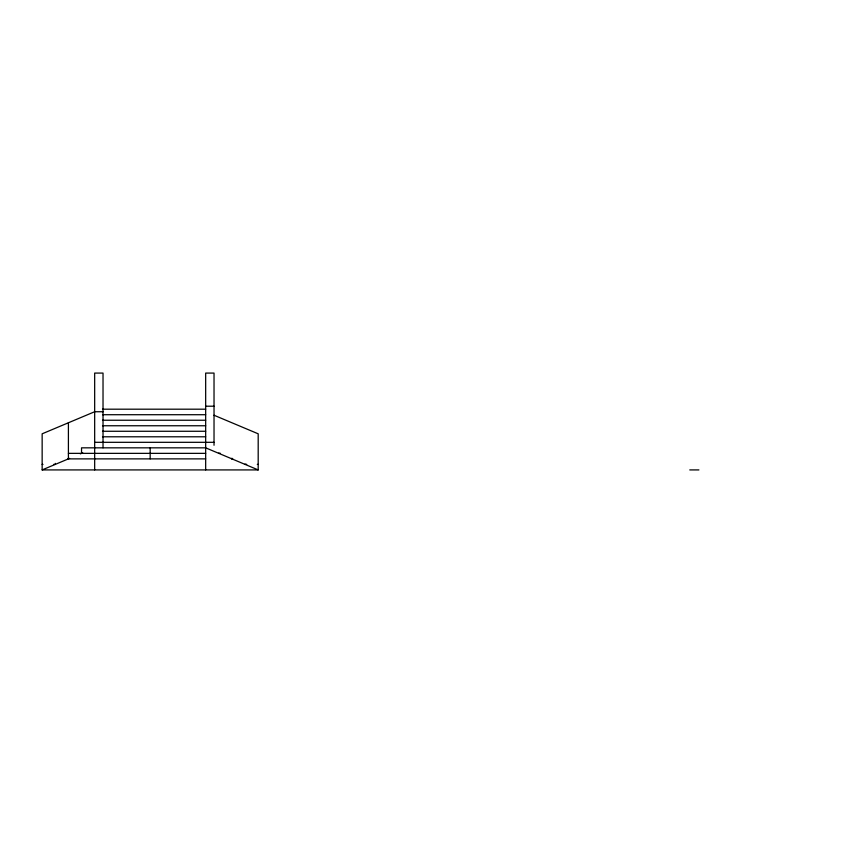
<?xml version="1.0" encoding="UTF-8"?>
<svg xmlns="http://www.w3.org/2000/svg" width="843" height="843" viewBox="0 0 843 843"><rect width="100%" height="100%" fill="white"/><g stroke="black" fill="none" stroke-linecap="round" stroke-linejoin="round"><path stroke-width="1.26" d="M103.025 411.732L94.669 411.732L42.15 433.808L42.15 469.92L69.6 458.371M80.348 453.861L82.73 452.849M205.671 406.21L214.027 406.21M102.509 409.192L205.671 409.192M102.509 414.714L205.671 414.714M102.509 420.236L205.671 420.236M102.509 425.757L205.671 425.757M102.509 431.268L205.671 431.268M102.509 436.79L205.671 436.79M94.669 442.312L214.027 442.312M68.409 453.355L205.671 453.355M220.444 453.355L218.801 453.007M67.588 458.877L205.671 458.877M231.825 458.877L232.752 458.877M42.15 464.398L42.972 464.398M53.636 464.398L55.28 464.398L55.28 463.365M246.704 464.398L245.06 464.05M257.315 464.398L258.19 464.398M42.15 469.92L258.19 469.92L258.19 433.808L214.027 415.241M689.764 469.92L698.921 469.92M258.19 469.92L205.671 447.833L81.539 447.833L81.539 453.355M231.93 458.181L231.93 458.877M214.027 445.262L214.027 373.08L205.671 373.08L205.671 469.92M150.17 447.833L150.17 458.877M103.025 447.833L103.025 373.08L94.669 373.08L94.669 469.92M68.409 422.764L68.409 458.877"/></g></svg>
